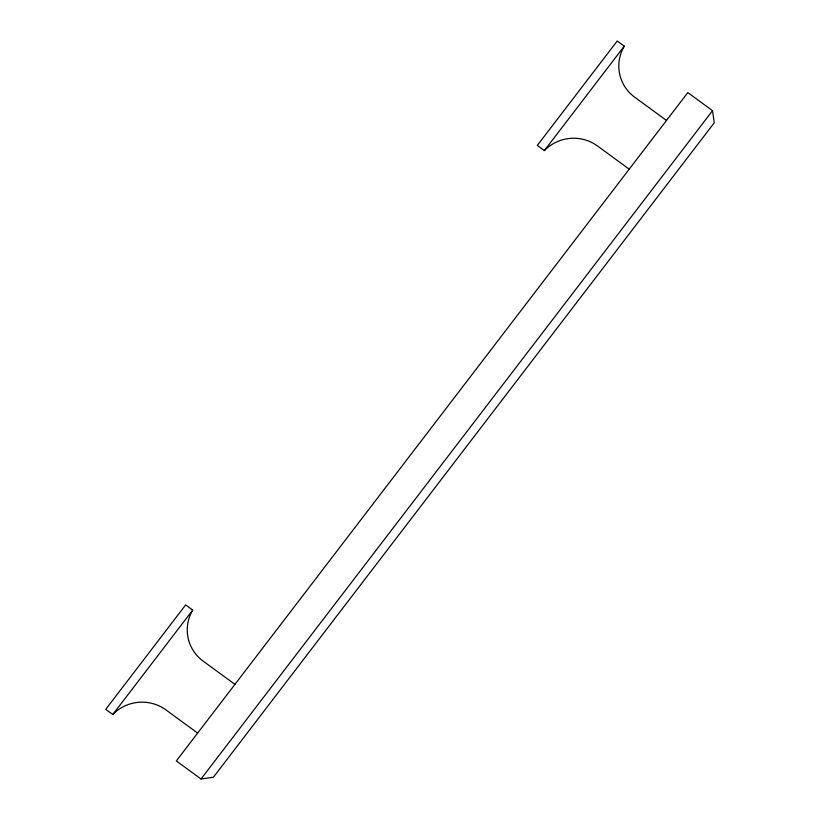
<?xml version="1.0" encoding="UTF-8"?>
<svg xmlns="http://www.w3.org/2000/svg" width="820" height="820" viewBox="0 0 820 820"><rect width="100%" height="100%" fill="white"/><g stroke="black" fill="none" stroke-linecap="round" stroke-linejoin="round"><path stroke-width="1.23" d="M112.801 714.497L192.72 610.07L185.668 604.904L105.749 709.331L112.801 714.497A40.108 39.227 -11.6 0 1 165.876 709.864L197.64 733.09M544.377 150.583L624.297 46.156L617.234 41L537.315 145.427L544.377 150.583A40.108 39.227 -11.6 0 1 597.452 145.96L629.217 169.186M201.033 779L712.529 110.669L687.816 92.609L176.331 760.939L201.033 779L213.425 777.196L714.251 122.785L712.529 110.669M666.506 120.448L634.741 97.231A40.108 39.227 -11.6 0 1 624.297 46.156M234.94 684.362L203.175 661.135A40.108 39.227 -11.6 0 1 192.72 610.07"/></g></svg>
